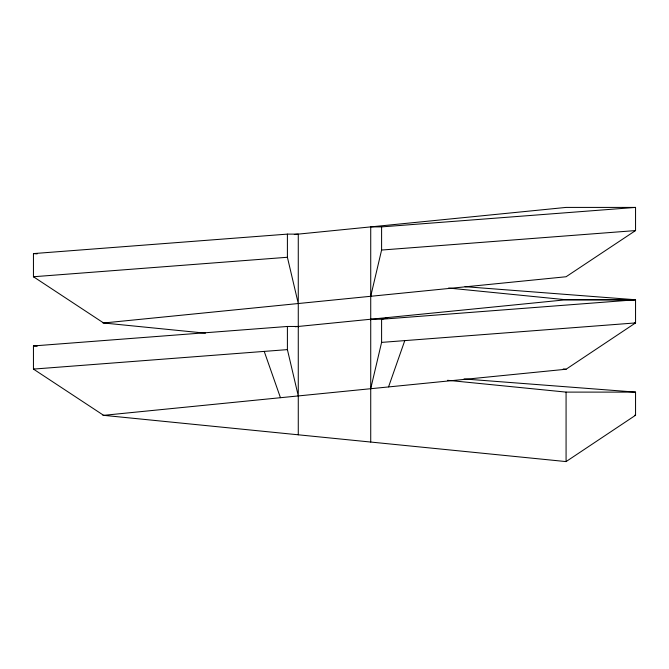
<?xml version="1.0" encoding="UTF-8"?>
<svg xmlns="http://www.w3.org/2000/svg" width="669" height="669" viewBox="0 0 669 669"><rect width="100%" height="100%" fill="white"/><g stroke="black" fill="none" stroke-linecap="round" stroke-linejoin="round"><path stroke-width="1" d="M298.274 434.808L298.274 395.764M298.274 327.049L298.274 303.417M370.726 442.05L370.726 319.238L381.598 319.238L635.55 299.762L635.55 322.918L566.074 369.238L103.636 415.34L33.45 369.096L33.45 345.94L287.402 326.464L298.274 326.464L298.274 395.872L287.402 349.619L287.402 326.464M370.726 319.891L370.726 226.891L381.598 226.891L635.55 207.415L635.55 230.571L566.074 276.749L103.636 322.993L33.45 276.749L33.45 253.593L287.402 234.117L298.274 234.117L298.274 303.525L287.402 257.272L287.402 234.117M370.726 296.283L381.598 250.047L381.598 226.891M370.726 388.63L381.598 342.394L381.598 319.238L388.564 317.457M388.564 386.849L404.778 340.621M102.926 415.265L566.074 461.585L635.55 415.265L635.55 392.109L464.018 378.955M294.31 234.51L566.074 207.415L635.55 207.415M295.305 326.756L566.074 299.762L635.55 299.762L465.039 286.683M287.402 257.272L33.45 276.749L34.378 276.815M381.598 250.047L635.55 230.571M287.402 349.619L33.45 369.096L34.378 369.163M381.598 342.394L635.55 322.918L634.622 322.851M447.569 380.293L566.074 392.109L635.55 392.109M634.622 299.837L566.074 299.762L448.556 288.046M33.45 253.593L37.155 253.877M33.45 345.94L37.155 346.224M634.622 415.198L635.55 415.265M102.926 322.918L205.442 333.17M563.223 368.954L566.074 369.238M264.222 351.401L280.436 397.662M566.074 392.109L566.074 461.585"/></g></svg>
